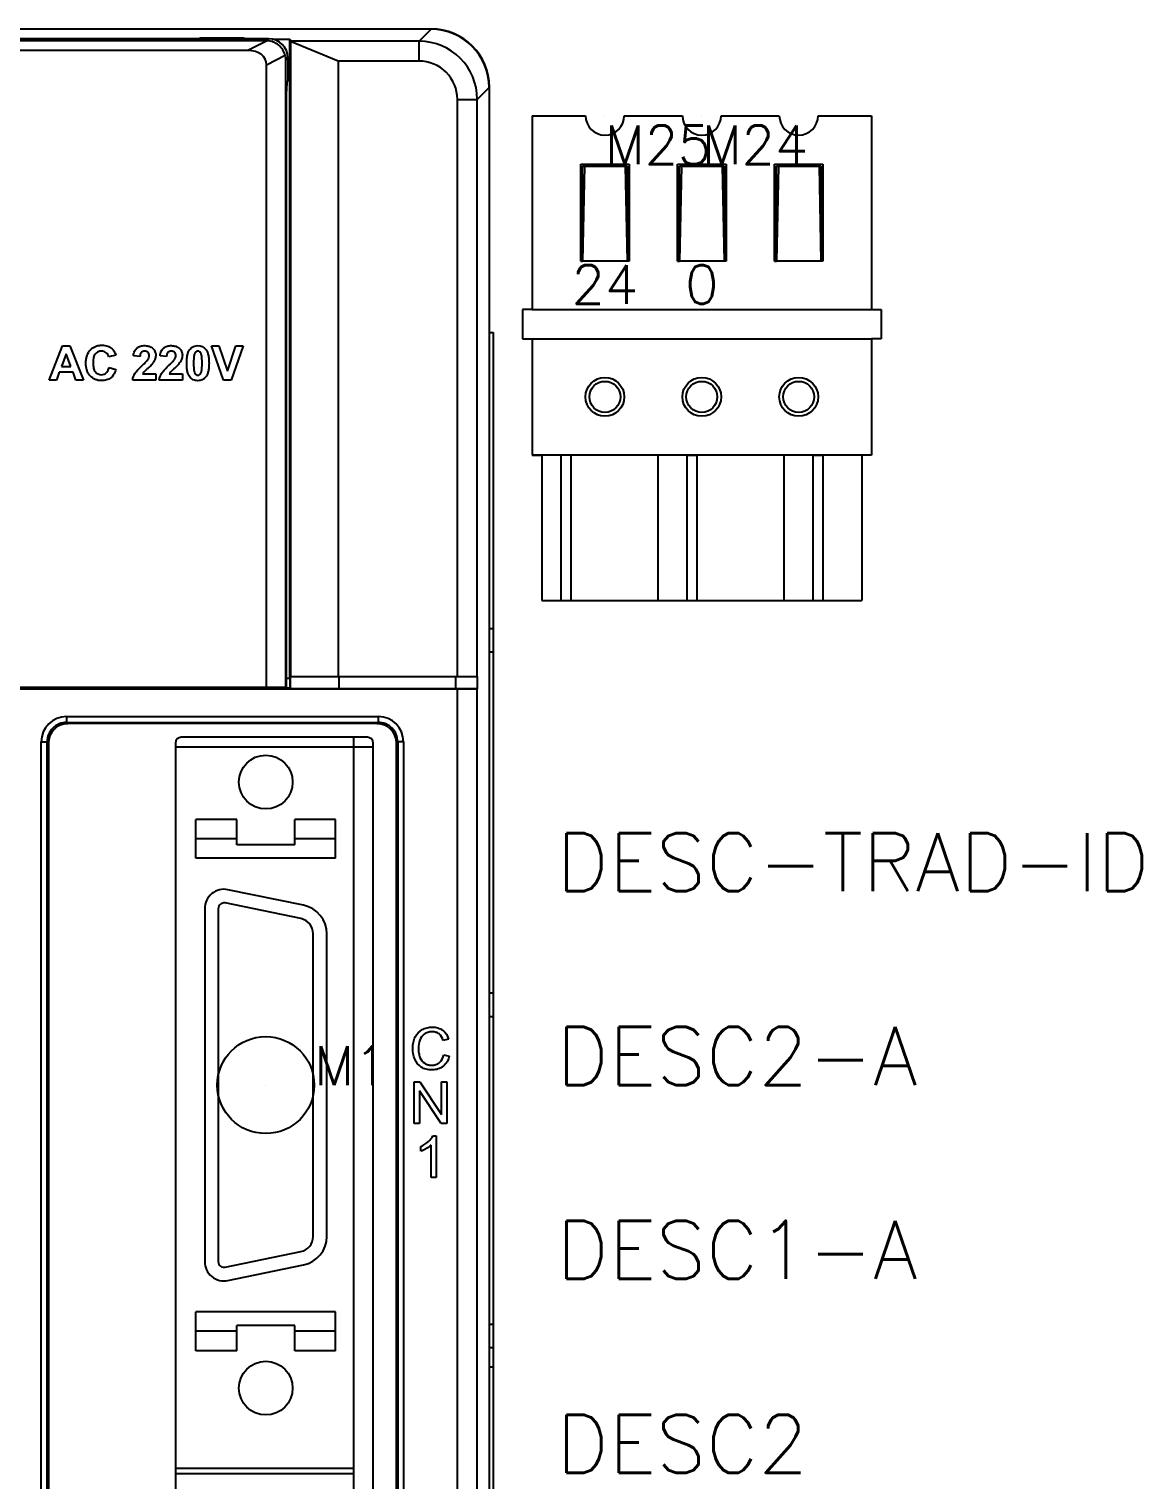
# Model space of a CAD drawing. Extents: x -25 to 108, y -90 to 175.
# Drawn here: x 42.8 to 100.2, y 99.6 to 174.5 of the extents above; entities that cross this region are included whole.
import ezdxf

# ---------------------------------------------------------------- set-up
doc = ezdxf.new("R2010")
doc.units = 0
doc.header["$LTSCALE"] = 4
doc.layers.get('0').update_dxf_attribs({"linetype": 'CONTINUOUS'})
doc.layers.add('02___PRT_ALL_AXES', color=7, linetype='CONTINUOUS')
doc.styles.get("Standard").update_dxf_attribs({"font": 'romans.shx'})

msp = doc.modelspace()

# ---------------------------------------------------------------- linework, layer by layer
at = {"color": 7, "linetype": 'Continuous'}
for p, q in [((63.543, 174.474), (4.543, 174.474)), ((63.528, 174.458), (4.558, 174.458)), ((62.916, 173.845), (63.528, 174.458)), ((55.144, 173.974), (12.943, 173.974)), ((55.038, 173.868), (13.048, 173.868)), ((51.593, 174.026), (51.576, 173.974)), ((51.593, 174.026), (51.593, 173.974)), ((51.593, 174.026), (53.893, 174.026)), ((53.893, 173.974), (53.893, 174.026)), ((53.893, 174.026), (53.911, 173.974)), ((55.071, 173.867), (54.074, 173.368)), ((55.144, 173.974), (55.038, 173.868)), ((55.326, 173.95), (56.243, 173.95)), ((56.243, 140.969), (56.243, 173.95)), ((56.243, 173.95), (56.278, 173.845)), ((56.278, 173.831), (56.278, 173.845)), ((62.916, 173.845), (56.278, 173.845)), ((56.278, 173.831), (56.278, 141.074)), ((58.743, 172.819), (56.278, 173.831)), ((62.916, 172.819), (62.916, 173.845)), ((54.074, 173.368), (14.012, 173.368)), ((56.01, 173.099), (55.038, 172.612)), ((56.143, 172.974), (56.038, 172.868)), ((56.143, 172.974), (56.143, 171.774)), ((55.038, 140.522), (55.038, 172.612)), ((56.038, 140.513), (56.038, 172.868)), ((58.743, 172.819), (58.743, 141.074)), ((62.916, 172.819), (58.743, 172.819)), ((56.091, 171.774), (56.143, 171.774)), ((65.915, 170.846), (66.527, 171.459)), ((66.527, 171.459), (66.527, 14.688)), ((66.543, 14.674), (66.543, 171.474)), ((56.078, 140.5), (56.078, 171.274)), ((64.889, 141.074), (64.889, 170.846)), ((64.889, 170.846), (65.915, 170.846)), ((65.915, 141.074), (65.915, 170.846)), ((66.543, 158.812), (66.755, 158.812)), ((66.741, 9.04), (66.755, 158.812)), ((43.821, 156.368), (44.506, 158.137)), ((44.506, 158.137), (44.884, 158.137)), ((44.884, 158.137), (45.593, 156.368)), ((52.824, 156.368), (52.194, 158.137)), ((52.194, 158.137), (52.581, 158.137)), ((52.581, 158.137), (53.028, 156.828)), ((53.028, 156.828), (53.459, 158.137)), ((53.84, 158.137), (53.21, 156.368)), ((53.459, 158.137), (53.84, 158.137)), ((44.694, 157.723), (44.456, 157.07)), ((44.938, 157.07), (44.694, 157.723)), ((47.258, 157.646), (46.906, 157.561)), ((48.51, 157.586), (48.171, 157.619)), ((49.883, 157.586), (49.544, 157.619)), ((44.346, 156.77), (44.2, 156.368)), ((45.055, 156.77), (44.346, 156.77)), ((44.456, 157.07), (44.938, 157.07)), ((45.208, 156.368), (45.055, 156.77)), ((46.917, 157.021), (47.264, 156.913)), ((48.648, 156.682), (49.323, 156.682)), ((49.323, 156.682), (49.323, 156.368)), ((50.021, 156.682), (50.696, 156.682)), ((50.696, 156.682), (50.696, 156.368)), ((44.2, 156.368), (43.821, 156.368)), ((45.593, 156.368), (45.208, 156.368)), ((49.323, 156.368), (48.135, 156.368)), ((50.696, 156.368), (49.508, 156.368)), ((53.21, 156.368), (52.824, 156.368)), ((66.754, 143.542), (66.543, 143.542)), ((66.543, 142.342), (66.753, 142.342)), ((56.243, 140.969), (56.078, 140.969)), ((56.276, 140.44), (56.276, 141.074)), ((56.278, 141.074), (65.915, 141.074)), ((58.782, 140.432), (58.782, 141.074)), ((64.807, 140.432), (64.807, 141.074)), ((65.922, 140.441), (65.922, 141.074)), ((64.889, 140.43), (3.198, 140.43)), ((13.048, 140.522), (55.038, 140.522)), ((16.443, 140.5), (51.643, 140.5)), ((51.428, 140.458), (16.658, 140.458)), ((51.522, 140.474), (51.428, 140.458)), ((51.522, 140.474), (53.047, 140.474)), ((51.543, 140.5), (51.543, 140.47)), ((51.669, 140.474), (51.643, 140.5)), ((53.843, 140.482), (52.843, 140.482)), ((56.248, 140.469), (53.051, 140.469)), ((53.843, 140.482), (53.843, 140.5)), ((53.843, 140.5), (56.078, 140.5)), ((56.038, 140.513), (55.038, 140.522)), ((56.078, 140.5), (56.038, 140.513)), ((56.276, 140.44), (56.248, 140.469)), ((58.782, 140.432), (56.276, 140.44)), ((64.807, 140.432), (58.782, 140.432)), ((65.922, 140.441), (64.807, 140.432)), ((64.889, 140.43), (65.915, 140.439)), ((64.889, 15.301), (64.889, 140.43)), ((65.915, 140.439), (65.922, 140.441)), ((65.915, 15.301), (65.915, 140.439)), ((44.718, 139.008), (44.718, 138.708)), ((44.718, 139.008), (60.808, 139.008)), ((44.718, 138.708), (44.783, 138.644)), ((44.718, 138.708), (60.808, 138.708)), ((60.743, 138.644), (44.783, 138.644)), ((60.808, 138.708), (60.743, 138.644)), ((60.808, 139.008), (60.808, 138.708)), ((60.243, 137.944), (50.643, 137.944)), ((59.543, 33.484), (59.543, 137.944)), ((43.419, 34.419), (43.419, 137.708)), ((43.419, 137.708), (43.719, 137.708)), ((43.719, 34.419), (43.719, 137.708)), ((43.719, 137.708), (43.783, 137.644)), ((43.783, 137.644), (43.783, 34.483)), ((50.343, 137.644), (50.343, 66.544)), ((50.343, 137.444), (60.543, 137.444)), ((60.543, 33.784), (60.543, 137.644)), ((61.808, 137.708), (61.743, 137.644)), ((61.743, 34.483), (61.743, 137.644)), ((61.808, 137.708), (61.808, 34.419)), ((62.108, 137.708), (61.808, 137.708)), ((62.108, 137.708), (62.108, 34.419)), ((51.4, 131.7), (51.4, 133.7)), ((53.5, 133.7), (51.4, 133.7)), ((53.5, 132.4), (53.5, 133.7)), ((56.5, 132.4), (56.5, 133.7)), ((58.6, 133.7), (56.5, 133.7)), ((58.6, 131.7), (58.6, 133.7)), ((53.5, 132.7), (51.4, 132.7)), ((58.6, 132.7), (56.5, 132.7)), ((56.5, 132.4), (53.5, 132.4)), ((58.6, 131.7), (51.4, 131.7)), ((56.953, 129.274), (53.052, 130.079)), ((51.85, 129.1), (51.85, 110.9)), ((52.55, 129.1), (52.55, 110.9)), ((56.812, 128.589), (52.911, 129.394)), ((57.45, 112.195), (57.45, 127.805)), ((58.15, 112.195), (58.15, 127.805)), ((66.752, 124.742), (66.543, 124.742)), ((66.543, 123.542), (66.752, 123.542)), ((64.435, 122.368), (64.157, 122.303)), ((64.189, 121.568), (64.472, 121.497)), ((62.665, 118.027), (62.665, 120.16)), ((62.665, 120.16), (62.955, 120.16)), ((62.955, 120.16), (64.075, 118.485)), ((64.075, 120.16), (64.345, 120.16)), ((64.075, 118.485), (64.075, 120.16)), ((64.345, 120.16), (64.345, 118.027)), ((62.936, 119.703), (62.936, 118.027)), ((64.056, 118.027), (62.936, 119.703)), ((62.936, 118.027), (62.665, 118.027)), ((64.345, 118.027), (64.056, 118.027)), ((63.01, 116.586), (63.01, 116.839)), ((63.534, 115.234), (63.534, 116.902)), ((63.627, 117.375), (63.795, 117.375)), ((63.795, 117.375), (63.795, 115.234)), ((63.795, 115.234), (63.534, 115.234)), ((52.911, 110.606), (56.812, 111.411)), ((53.052, 109.921), (56.953, 110.726)), ((51.4, 106.3), (51.4, 108.3)), ((58.6, 108.3), (51.4, 108.3)), ((58.6, 106.3), (58.6, 108.3)), ((53.5, 107.3), (51.4, 107.3)), ((53.5, 106.3), (53.5, 107.6)), ((56.5, 107.6), (53.5, 107.6)), ((56.5, 106.3), (56.5, 107.6)), ((58.6, 107.3), (56.5, 107.3)), ((66.75, 107.643), (66.543, 107.644)), ((53.5, 106.3), (51.4, 106.3)), ((58.6, 106.3), (56.5, 106.3)), ((66.75, 106.444), (66.527, 106.444)), ((66.75, 105.444), (66.527, 105.444)), ((50.343, 100.244), (59.543, 100.244)), ((59.543, 99.944), (50.343, 99.944))]:
    msp.add_line(p, q, dxfattribs=at)
for p, q in [((68.75, 170), (68.75, 160)), ((68.75, 170), (71.5, 170)), ((73.5, 170), (76.5, 170)), ((78.5, 170), (81.5, 170)), ((83.5, 170), (86.25, 170)), ((86.25, 170), (86.25, 160)), ((71.25, 167.5), (73.75, 167.5)), ((71.25, 162.5), (71.25, 167.5)), ((71.35, 162.5), (71.35, 167.4)), ((71.35, 167.4), (73.65, 167.4)), ((71.35, 167.4), (71.45, 167.4)), ((71.45, 167.4), (71.35, 162.5)), ((73.65, 167.4), (73.55, 167.4)), ((73.55, 167.4), (73.65, 162.5)), ((73.65, 167.4), (73.65, 162.5)), ((73.75, 167.5), (73.75, 162.5)), ((76.25, 162.5), (76.25, 167.5)), ((76.25, 167.5), (78.75, 167.5)), ((76.25, 167.5), (78.75, 167.5)), ((76.25, 162.5), (76.25, 167.5)), ((76.35, 162.5), (76.35, 167.4)), ((76.35, 167.4), (78.65, 167.4)), ((76.35, 167.4), (76.45, 167.4)), ((76.45, 167.4), (76.35, 162.5)), ((78.65, 167.4), (78.55, 167.4)), ((78.55, 167.4), (78.65, 162.5)), ((78.65, 167.4), (78.65, 162.5)), ((78.75, 167.5), (78.75, 162.5)), ((78.75, 167.5), (78.75, 162.5)), ((81.25, 162.5), (81.25, 167.5)), ((81.25, 167.5), (83.75, 167.5)), ((81.25, 167.5), (83.75, 167.5)), ((81.25, 162.5), (81.25, 167.5)), ((81.35, 162.5), (81.35, 167.4)), ((81.35, 167.4), (83.65, 167.4)), ((81.35, 167.4), (81.45, 167.4)), ((81.45, 167.4), (81.35, 162.5)), ((83.65, 167.4), (83.55, 167.4)), ((83.55, 167.4), (83.65, 162.5)), ((83.65, 167.4), (83.65, 162.5)), ((83.75, 167.5), (83.75, 162.5)), ((83.75, 167.5), (83.75, 162.5)), ((73.75, 162.5), (71.25, 162.5)), ((71.25, 162.5), (71.35, 162.5)), ((78.75, 162.5), (76.25, 162.5)), ((78.75, 162.5), (76.25, 162.5)), ((76.25, 162.5), (76.35, 162.5)), ((83.75, 162.5), (81.25, 162.5)), ((83.75, 162.5), (81.25, 162.5)), ((81.25, 162.5), (81.35, 162.5)), ((68.75, 160), (68.25, 160)), ((68.25, 160), (68.25, 158.5)), ((68.75, 160), (86.25, 160)), ((86.25, 160), (86.75, 160)), ((86.75, 160), (86.75, 158.5)), ((68.25, 158.5), (68.75, 158.5)), ((68.75, 158.5), (68.75, 152.5)), ((68.75, 158.5), (86.25, 158.5)), ((86.25, 158.5), (86.25, 152.5)), ((86.75, 158.5), (86.25, 158.5)), ((86.25, 152.5), (68.75, 152.5)), ((68.75, 152.5), (69.25, 152.5)), ((69.25, 152.5), (69.25, 145)), ((70.25, 152.5), (70.75, 152.505)), ((70.25, 145), (70.25, 152.5)), ((70.75, 152.505), (70.75, 145.005)), ((75.25, 145), (75.25, 152.5)), ((76.75, 145), (76.75, 152.5)), ((76.75, 152.5), (77.25, 152.5)), ((77.25, 152.5), (77.25, 145)), ((81.75, 145), (81.75, 152.5)), ((83.25, 145), (83.25, 152.5)), ((83.25, 152.5), (83.75, 152.5)), ((83.75, 152.5), (83.75, 145)), ((86.25, 152.5), (85.75, 152.5)), ((85.75, 152.5), (85.75, 145)), ((69.25, 145), (85.75, 145))]:
    msp.add_line(p, q)
for centre, radius in [((72.5, 155.5), 1), ((77.5, 155.5), 1), ((82.5, 155.5), 1), ((72.5, 155.5), 0.8), ((77.5, 155.5), 0.8), ((82.5, 155.5), 0.8), ((55, 120), 2.5)]:
    msp.add_circle(centre, radius)
for centre, radius, start, end in [((63.543, 171.474), 3, 0, 90), ((62.915, 170.845), 3, 0.01153, 89.98847), ((62.916, 170.846), 1.973, 359.99359, 90.00605), ((44.718, 137.708), 1.3, 90.00166, 179.99815), ((44.718, 137.708), 1, 89.99291, 180.0072), ((60.808, 137.708), 1.3, 0.00166, 89.99815), ((60.808, 137.708), 1, 359.99291, 90.0072), ((50.643, 137.644), 0.3, 90, 180), ((60.243, 137.644), 0.3, 0, 90), ((52.85, 129.1), 1, 78.34071, 180), ((52.85, 129.1), 0.3, 78.34071, 180), ((56.65, 127.805), 1.5, 0, 78.34071), ((56.65, 127.805), 0.8, 0, 78.34071), ((56.65, 112.195), 0.8, 281.65929, 0), ((56.65, 112.195), 1.5, 281.65929, 0), ((52.85, 110.9), 1, 180, 281.65929), ((52.85, 110.9), 0.3, 180, 281.65929)]:
    msp.add_arc(centre, radius, start, end, dxfattribs=at)
for centre in [(72.5, 170), (77.5, 170), (82.5, 170)]:
    msp.add_arc(centre, 1, 180, 0)
for centre, major_axis, ratio, start_param, end_param in [((63.526, 171.457), (2.123, 2.123), 0.999315, -0.785056, 0.785056), ((54.984, 172.814), (0.424, 0.978), 0.928326, 0.349644, 0.382645), ((55.143, 172.973), (0.708, 0.708), 0.999315, -0.785056, 0.785056), ((53.605, 172.244), (-1.361, -0.682), 0.656782, 2.823714, 4.060755), ((55.011, 172.842), (0.948, 0.407), 0.963653, -0.392528, -0.159225), ((56.091, 171.274), (0, 0.5), 0.026186, 0, 1.570796), ((56.248, 140.969), (0, 0.5), 0.008727, -4.712389, -3.150319), ((51.428, 140.758), (0, 0.3), 0.052408, -3.132866, -2.608415), ((53.051, 140.969), (0, 0.5), 0.008727, -3.279445, -3.150319), ((44.783, 137.643), (0.707, -0.707), 0.999695, 2.356347, 3.926839), ((60.743, 137.643), (-0.707, -0.707), 0.999695, 2.356347, 3.926839)]:
    msp.add_ellipse(centre, major_axis=major_axis, ratio=ratio, start_param=start_param, end_param=end_param, dxfattribs=at)
for points, knots in [([(56.01, 173.099), (55.984, 173.203), (55.898, 173.406), (55.68, 173.654), (55.395, 173.82), (55.179, 173.864), (55.071, 173.867)], [0, 0, 0, 0, 0.248634, 0.500091, 0.750257, 1, 1, 1, 1]), ([(46.998, 156.479), (46.936, 156.431), (46.824, 156.376), (46.661, 156.343), (46.517, 156.334), (46.361, 156.346), (46.205, 156.392), (46.065, 156.469), (45.943, 156.575), (45.842, 156.707), (45.77, 156.864), (45.729, 157.043), (45.716, 157.239), (45.729, 157.437), (45.782, 157.678), (45.871, 157.838), (45.949, 157.92)], [0, 0, 0, 0, 0.090866, 0.139711, 0.192396, 0.257655, 0.3191, 0.3794, 0.441371, 0.504865, 0.570001, 0.63958, 0.715908, 0.796372, 0.869051, 1, 1, 1, 1]), ([(45.949, 157.92), (46.022, 157.999), (46.16, 158.095), (46.375, 158.155), (46.542, 158.169), (46.701, 158.157), (46.887, 158.111), (47.011, 158.035), (47.077, 157.972)], [0, 0, 0, 0, 0.259532, 0.393178, 0.536637, 0.662055, 0.778482, 1, 1, 1, 1]), ([(47.077, 157.972), (47.143, 157.911), (47.209, 157.799), (47.249, 157.68), (47.258, 157.646)], [0, 0, 0, 0, 0.718164, 1, 1, 1, 1]), ([(48.171, 157.619), (48.179, 157.702), (48.211, 157.853), (48.328, 158.006), (48.445, 158.077), (48.541, 158.115), (48.647, 158.138), (48.763, 158.145), (48.881, 158.137), (48.993, 158.111), (49.092, 158.067), (49.199, 157.986), (49.299, 157.848), (49.326, 157.692), (49.322, 157.603), (49.319, 157.58)], [0, 0, 0, 0, 0.138938, 0.253966, 0.310062, 0.367279, 0.427363, 0.491836, 0.561616, 0.625122, 0.684379, 0.741876, 0.850693, 0.96067, 1, 1, 1, 1]), ([(49.544, 157.619), (49.549, 157.663), (49.572, 157.811), (49.65, 157.956), (49.734, 158.021)], [0, 0, 0, 0, 0.29287, 1, 1, 1, 1]), ([(49.734, 158.021), (49.787, 158.061), (49.882, 158.109), (50.021, 158.138), (50.136, 158.145), (50.254, 158.137), (50.399, 158.104), (50.495, 158.049), (50.546, 158.001)], [0, 0, 0, 0, 0.231799, 0.355365, 0.487914, 0.631252, 0.761627, 1, 1, 1, 1]), ([(50.546, 158.001), (50.593, 157.957), (50.673, 157.848), (50.702, 157.676), (50.689, 157.534), (50.667, 157.459), (50.653, 157.423)], [0, 0, 0, 0, 0.311933, 0.627029, 0.814852, 1, 1, 1, 1]), ([(51.079, 156.533), (51.05, 156.569), (51, 156.658), (50.953, 156.819), (50.931, 156.977), (50.921, 157.122), (50.919, 157.241), (50.921, 157.359), (50.932, 157.503), (50.957, 157.663), (51.01, 157.829), (51.063, 157.922), (51.094, 157.961)], [0, 0, 0, 0, 0.092339, 0.203264, 0.336653, 0.412533, 0.494779, 0.575779, 0.651067, 0.785389, 0.900356, 1, 1, 1, 1]), ([(51.899, 157.959), (51.93, 157.92), (51.983, 157.827), (52.036, 157.661), (52.06, 157.501), (52.07, 157.356), (52.073, 157.238), (52.07, 157.119), (52.06, 156.975), (52.035, 156.814), (51.983, 156.648), (51.929, 156.554), (51.898, 156.516)], [0, 0, 0, 0, 0.097761, 0.211194, 0.344266, 0.419, 0.499474, 0.579848, 0.654539, 0.78772, 0.901549, 1, 1, 1, 1]), ([(46.21, 157.718), (46.165, 157.666), (46.118, 157.56), (46.091, 157.402), (46.085, 157.259), (46.091, 157.113), (46.117, 156.949), (46.162, 156.839), (46.208, 156.785)], [0, 0, 0, 0, 0.210669, 0.340321, 0.490291, 0.648982, 0.784889, 1, 1, 1, 1]), ([(46.774, 157.779), (46.741, 157.805), (46.663, 157.847), (46.544, 157.863), (46.438, 157.853), (46.322, 157.818), (46.249, 157.762), (46.21, 157.718)], [0, 0, 0, 0, 0.203289, 0.419148, 0.571821, 0.715151, 1, 1, 1, 1]), ([(48.582, 157.798), (48.546, 157.76), (48.519, 157.683), (48.511, 157.609), (48.51, 157.586)], [0, 0, 0, 0, 0.694012, 1, 1, 1, 1]), ([(48.922, 157.8), (48.902, 157.821), (48.847, 157.854), (48.753, 157.865), (48.657, 157.853), (48.603, 157.818), (48.582, 157.798)], [0, 0, 0, 0, 0.233308, 0.497498, 0.761179, 1, 1, 1, 1]), ([(48.632, 157.129), (48.667, 157.162), (48.764, 157.255), (48.865, 157.347), (48.913, 157.419)], [0, 0, 0, 0, 0.353526, 1, 1, 1, 1]), ([(48.913, 157.419), (48.935, 157.451), (48.971, 157.517), (48.989, 157.625), (48.976, 157.724), (48.943, 157.78), (48.922, 157.8)], [0, 0, 0, 0, 0.284999, 0.539859, 0.78721, 1, 1, 1, 1]), ([(49.144, 157.197), (49.132, 157.182), (49.063, 157.102), (48.985, 157.03), (48.921, 156.971)], [0, 0, 0, 0, 0.179973, 1, 1, 1, 1]), ([(49.319, 157.58), (49.317, 157.565), (49.309, 157.511), (49.269, 157.374), (49.198, 157.266), (49.144, 157.197)], [0, 0, 0, 0, 0.10988, 0.380854, 1, 1, 1, 1]), ([(49.956, 157.798), (49.919, 157.76), (49.893, 157.683), (49.884, 157.609), (49.883, 157.586)], [0, 0, 0, 0, 0.694065, 1, 1, 1, 1]), ([(50.296, 157.8), (50.275, 157.821), (50.221, 157.854), (50.126, 157.865), (50.031, 157.853), (49.977, 157.818), (49.956, 157.798)], [0, 0, 0, 0, 0.233308, 0.497498, 0.761179, 1, 1, 1, 1]), ([(50.006, 157.129), (50.04, 157.162), (50.137, 157.255), (50.238, 157.347), (50.287, 157.419)], [0, 0, 0, 0, 0.35333, 1, 1, 1, 1]), ([(50.287, 157.419), (50.309, 157.451), (50.344, 157.517), (50.362, 157.625), (50.349, 157.724), (50.316, 157.78), (50.296, 157.8)], [0, 0, 0, 0, 0.284883, 0.539917, 0.787438, 1, 1, 1, 1]), ([(50.517, 157.197), (50.506, 157.182), (50.436, 157.102), (50.359, 157.03), (50.295, 156.971)], [0, 0, 0, 0, 0.179973, 1, 1, 1, 1]), ([(51.313, 157.681), (51.298, 157.624), (51.287, 157.523), (51.279, 157.375), (51.278, 157.238), (51.279, 157.102), (51.286, 156.959), (51.295, 156.863), (51.31, 156.81)], [0, 0, 0, 0, 0.203999, 0.343612, 0.508714, 0.672854, 0.809259, 1, 1, 1, 1]), ([(51.683, 157.666), (51.678, 157.684), (51.661, 157.739), (51.635, 157.796), (51.604, 157.822)], [0, 0, 0, 0, 0.318755, 1, 1, 1, 1]), ([(51.679, 156.796), (51.694, 156.853), (51.705, 156.953), (51.713, 157.101), (51.714, 157.238), (51.713, 157.374), (51.706, 157.516), (51.697, 157.612), (51.683, 157.666)], [0, 0, 0, 0, 0.203243, 0.342869, 0.508247, 0.672511, 0.809054, 1, 1, 1, 1]), ([(46.769, 156.734), (46.826, 156.785), (46.881, 156.886), (46.91, 156.99), (46.917, 157.021)], [0, 0, 0, 0, 0.707943, 1, 1, 1, 1]), ([(47.264, 156.913), (47.251, 156.867), (47.198, 156.705), (47.096, 156.554), (46.998, 156.479)], [0, 0, 0, 0, 0.281103, 1, 1, 1, 1]), ([(48.251, 156.706), (48.269, 156.736), (48.38, 156.891), (48.518, 157.024), (48.632, 157.129)], [0, 0, 0, 0, 0.18414, 1, 1, 1, 1]), ([(48.921, 156.971), (48.897, 156.949), (48.828, 156.885), (48.758, 156.821), (48.717, 156.776)], [0, 0, 0, 0, 0.351862, 1, 1, 1, 1]), ([(49.624, 156.706), (49.642, 156.736), (49.753, 156.891), (49.892, 157.024), (50.006, 157.129)], [0, 0, 0, 0, 0.18414, 1, 1, 1, 1]), ([(50.295, 156.971), (50.27, 156.949), (50.201, 156.885), (50.131, 156.821), (50.091, 156.776)], [0, 0, 0, 0, 0.352236, 1, 1, 1, 1]), ([(51.898, 156.516), (51.852, 156.458), (51.761, 156.386), (51.615, 156.341), (51.495, 156.331), (51.374, 156.342), (51.222, 156.392), (51.128, 156.471), (51.079, 156.533)], [0, 0, 0, 0, 0.23578, 0.356911, 0.488236, 0.621115, 0.746383, 1, 1, 1, 1]), ([(51.31, 156.81), (51.314, 156.792), (51.331, 156.736), (51.357, 156.679), (51.388, 156.654)], [0, 0, 0, 0, 0.319645, 1, 1, 1, 1]), ([(51.388, 156.654), (51.417, 156.63), (51.496, 156.601), (51.575, 156.63), (51.605, 156.655)], [0, 0, 0, 0, 0.498215, 1, 1, 1, 1]), ([(63.076, 122.86), (63.154, 122.903), (63.323, 122.969), (63.601, 123), (63.884, 122.967), (64.059, 122.881), (64.131, 122.826)], [0, 0, 0, 0, 0.239363, 0.48525, 0.753805, 1, 1, 1, 1]), ([(64.157, 122.303), (64.117, 122.43), (64.019, 122.618), (63.779, 122.733), (63.577, 122.756), (63.366, 122.732), (63.232, 122.67), (63.177, 122.63)], [0, 0, 0, 0, 0.331819, 0.479084, 0.642422, 0.830395, 1, 1, 1, 1]), ([(63.028, 120.924), (62.882, 121.019), (62.648, 121.336), (62.569, 121.813), (62.605, 122.207), (62.671, 122.399), (62.714, 122.484)], [0, 0, 0, 0, 0.306698, 0.648467, 0.832372, 1, 1, 1, 1]), ([(62.944, 122.314), (62.9, 122.182), (62.866, 121.957), (62.889, 121.657), (62.929, 121.5), (62.957, 121.429)], [0, 0, 0, 0, 0.461778, 0.746208, 1, 1, 1, 1]), ([(64.153, 120.967), (64.077, 120.907), (63.943, 120.836), (63.747, 120.791), (63.588, 120.781), (63.429, 120.789), (63.237, 120.822), (63.103, 120.875), (63.028, 120.924)], [0, 0, 0, 0, 0.244848, 0.372199, 0.507334, 0.64596, 0.772816, 1, 1, 1, 1]), ([(63.204, 121.126), (63.258, 121.093), (63.375, 121.042), (63.576, 121.017), (63.785, 121.045), (63.913, 121.118), (63.967, 121.162)], [0, 0, 0, 0, 0.234059, 0.468204, 0.741676, 1, 1, 1, 1]), ([(63.534, 116.902), (63.499, 116.869), (63.42, 116.805), (63.287, 116.72), (63.148, 116.644), (63.055, 116.603), (63.01, 116.586)], [0, 0, 0, 0, 0.230488, 0.499684, 0.76945, 1, 1, 1, 1])]:
    msp.add_open_spline(points, degree=3, knots=knots, dxfattribs=at)
for points in [[(51.094, 157.961), (51.186, 158.076), (51.349, 158.142), (51.496, 158.142)], [(51.496, 158.142), (51.644, 158.142), (51.807, 158.075), (51.899, 157.959)], [(46.906, 157.561), (46.886, 157.643), (46.84, 157.726), (46.774, 157.779)], [(50.653, 157.423), (50.621, 157.341), (50.572, 157.266), (50.517, 157.197)], [(51.387, 157.822), (51.346, 157.788), (51.326, 157.733), (51.313, 157.681)], [(51.496, 157.861), (51.457, 157.861), (51.417, 157.846), (51.387, 157.822)], [(51.604, 157.822), (51.575, 157.847), (51.534, 157.861), (51.496, 157.861)], [(46.208, 156.785), (46.283, 156.697), (46.408, 156.643), (46.523, 156.643)], [(46.523, 156.643), (46.61, 156.643), (46.703, 156.676), (46.769, 156.734)], [(48.135, 156.368), (48.148, 156.486), (48.189, 156.604), (48.251, 156.706)], [(48.717, 156.776), (48.692, 156.747), (48.668, 156.715), (48.648, 156.682)], [(49.508, 156.368), (49.521, 156.486), (49.562, 156.604), (49.624, 156.706)], [(50.091, 156.776), (50.065, 156.747), (50.041, 156.715), (50.021, 156.682)], [(51.605, 156.655), (51.646, 156.688), (51.666, 156.744), (51.679, 156.796)], [(62.714, 122.484), (62.793, 122.639), (62.923, 122.777), (63.076, 122.86)], [(64.131, 122.826), (64.278, 122.717), (64.384, 122.544), (64.435, 122.368)], [(63.177, 122.63), (63.07, 122.554), (62.986, 122.437), (62.944, 122.314)], [(62.957, 121.429), (63.004, 121.308), (63.092, 121.193), (63.204, 121.126)], [(63.967, 121.162), (64.086, 121.261), (64.157, 121.417), (64.189, 121.568)], [(64.472, 121.497), (64.421, 121.297), (64.314, 121.095), (64.153, 120.967)], [(63.01, 116.839), (63.148, 116.905), (63.28, 116.988), (63.394, 117.09)], [(63.394, 117.09), (63.486, 117.171), (63.572, 117.265), (63.627, 117.375)]]:
    msp.add_open_spline(points, degree=3, dxfattribs=at)
at = {"layer": '02___PRT_ALL_AXES', "color": 7, "linetype": 'Continuous'}
for centre in [(55, 135.63), (55, 104.37)]:
    msp.add_circle(centre, 1.385, dxfattribs=at)

# ---------------------------------------------------------------- texts
at = {"char_height": 2, "attachment_point": 5}
for s, insert in [('24', (72.5, 161.3)), ('0', (77.5, 161.3))]:
    msp.add_mtext_dynamic_manual_height_columns(s, width=5, gutter_width=1, heights=[0], dxfattribs=dict(at, insert=insert))
at = {"flags": 9}
for tag, p in [('F24', (72.5, 170)), ('F25', (77.5, 170)), ('F1', (55, 120))]:
    msp.add_attdef(tag, p, '', height=0.00001, dxfattribs=at)
at = {"color": 4, "flags": 8}
for tag, p in [('M25', (72.5, 167.5)), ('M24', (77.5, 167.5)), ('M1', (57.5, 120))]:
    msp.add_attdef(tag, p, '', height=2, dxfattribs=at)
at = {"color": 3, "flags": 8}
for tag, p in [('DESC-TRAD-ID', (70, 130)), ('DESC2-A', (70, 120)), ('DESC1-A', (70, 110)), ('DESC2', (70, 100))]:
    msp.add_attdef(tag, p, '', height=3, dxfattribs=at)

doc.saveas('drawing.dxf')
